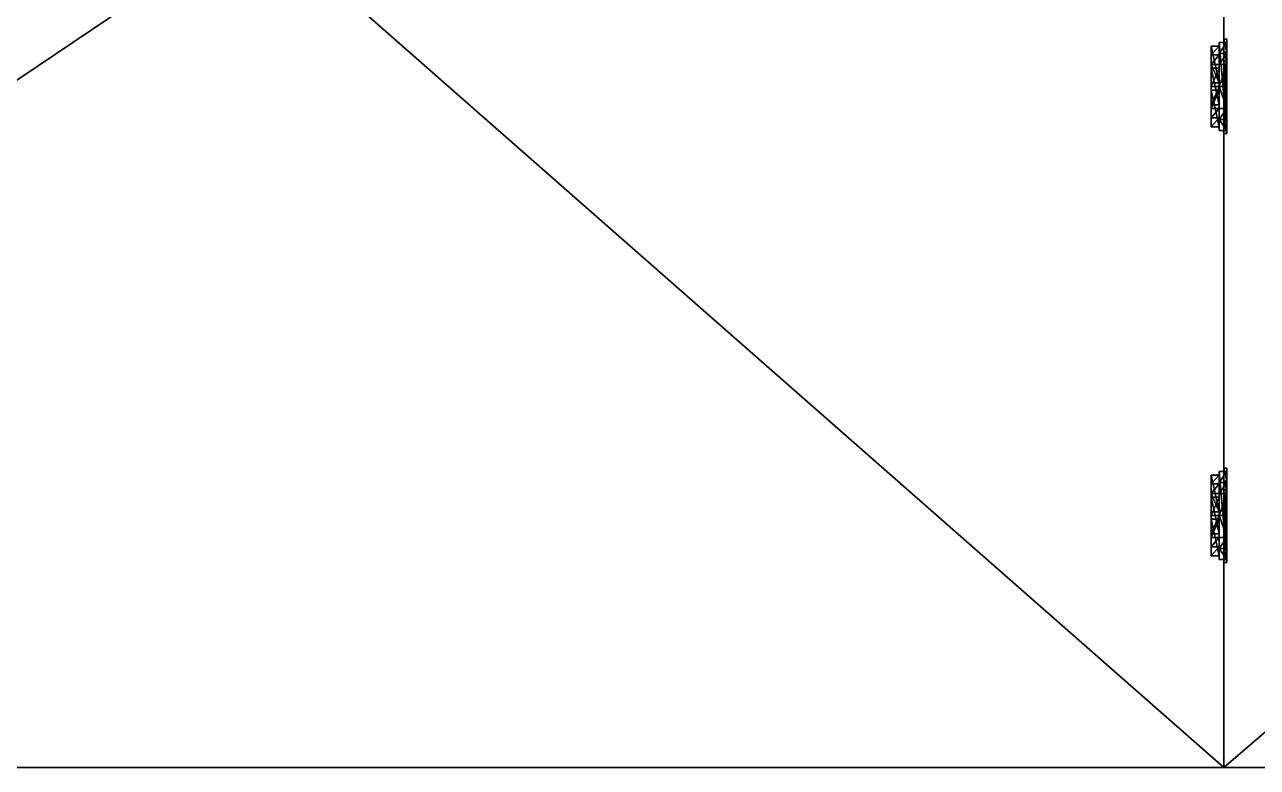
# Model space of a CAD drawing. Header units: metres. Extents: x -124 to 108, y 0 to 201.
# Drawn here: x 27.49 to 36.17, y 0 to 5.23 of the extents above; entities that cross this region are included whole.
import ezdxf

# ---------------------------------------------------------------- set-up
doc = ezdxf.new("R2010")
doc.units = ezdxf.units.M
doc.layers.get('0').update_dxf_attribs({"true_color": 0xff5454})

# ---------------------------------------------------------------- blocks, each defined once
blk = doc.blocks.new('window_i')
for p, q in [((0.3326, 1.5005, 0.0217), (0.1553, 1.3478, 0.0217)), ((0.3326, 1.5005), (0.1553, 1.3478)), ((0.5099, 1.3478, 0.0217), (0.3326, 1.5005, 0.0217)), ((0.5099, 1.3478), (0.3326, 1.5005)), ((0.3326, 1.5005), (0.3326, 1.5005, 0.0217)), ((0.1773, 1.3377, 0.0217), (0.3326, 1.4714, 0.0217)), ((0.1773, 1.3377, -0.0332), (0.3326, 1.4714, -0.0332)), ((0.3326, 1.4364, -0.0881), (0.2038, 1.3256, -0.0881)), ((0.3326, 1.4364, -0.0332), (0.2038, 1.3256, -0.0332)), ((0.3326, 1.4714, 0.0217), (0.4879, 1.3377, 0.0217)), ((0.3326, 1.4714, 0.0217), (0.3326, 1.4714, -0.0332)), ((0.3326, 1.4714, -0.0332), (0.4879, 1.3377, -0.0332)), ((0.4614, 1.3256, -0.0332), (0.3326, 1.4364, -0.0332)), ((0.3326, 1.4364, -0.0332), (0.3326, 1.4364, -0.0881)), ((0.4614, 1.3256, -0.0881), (0.3326, 1.4364, -0.0881)), ((0.1553, 1.3478, 0.0217), (0.1553, 1.1242, 0.0217)), ((0.1553, 1.3478), (0.1553, 1.1242)), ((0.1553, 1.3478), (0.1553, 1.3478, 0.0217)), ((0.1773, 1.3377, 0.0217), (0.1773, 1.1022, 0.0217)), ((0.1773, 1.3377, 0.0217), (0.1773, 1.3377, -0.0332)), ((0.1773, 1.3377, -0.0332), (0.1773, 1.1022, -0.0332)), ((0.2038, 1.3256, -0.0881), (0.2038, 1.1287, -0.0881)), ((0.2038, 1.3256, -0.0332), (0.2038, 1.1287, -0.0332)), ((0.2038, 1.3256, -0.0332), (0.2038, 1.3256, -0.0881)), ((0.4614, 1.3256, -0.0332), (0.4614, 1.3256, -0.0881)), ((0.4614, 1.1287, -0.0332), (0.4614, 1.3256, -0.0332)), ((0.4614, 1.1287, -0.0881), (0.4614, 1.3256, -0.0881)), ((0.4879, 1.1022, 0.0217), (0.4879, 1.3377, 0.0217)), ((0.4879, 1.3377, 0.0217), (0.4879, 1.3377, -0.0332)), ((0.4879, 1.1022, -0.0332), (0.4879, 1.3377, -0.0332)), ((0.5099, 1.1242, 0.0217), (0.5099, 1.3478, 0.0217)), ((0.5099, 1.1242), (0.5099, 1.3478)), ((0.5099, 1.3478), (0.5099, 1.3478, 0.0217)), ((0.2038, 1.1287, -0.0332), (0.4614, 1.1287, -0.0332)), ((0.2038, 1.1287, -0.0881), (0.4614, 1.1287, -0.0881)), ((0.2038, 1.1287, -0.0332), (0.2038, 1.1287, -0.0881)), ((0.4614, 1.1287, -0.0332), (0.4614, 1.1287, -0.0881)), ((0.0905, 1.1242), (0, 1.0337)), ((0.0905, 1.1242, 0.0217), (0, 1.0337, 0.0217)), ((0.0997, 1.1022, 0.0217), (0.022, 1.0246, 0.0217)), ((0.0997, 1.1022, -0.0332), (0.022, 1.0246, -0.0332)), ((0.1106, 1.0757, -0.0881), (0.0485, 1.0136, -0.0881)), ((0.1106, 1.0757, -0.0332), (0.0485, 1.0136, -0.0332)), ((0.0905, 1.1242), (0.0905, 1.1242, 0.0217)), ((0.1553, 1.1242), (0.0905, 1.1242)), ((0.1553, 1.1242, 0.0217), (0.0905, 1.1242, 0.0217)), ((0.1773, 1.1022, 0.0217), (0.0997, 1.1022, 0.0217)), ((0.1773, 1.1022, -0.0332), (0.0997, 1.1022, -0.0332)), ((0.0997, 1.1022, 0.0217), (0.0997, 1.1022, -0.0332)), ((0.1773, 1.0757, -0.0332), (0.1106, 1.0757, -0.0332)), ((0.1106, 1.0757, -0.0332), (0.1106, 1.0757, -0.0881)), ((0.1773, 1.0757, -0.0881), (0.1106, 1.0757, -0.0881)), ((0.1553, 1.1242), (0.1553, 1.1242, 0.0217)), ((0.1773, 1.1022, 0.0217), (0.1773, 1.1022, -0.0332)), ((0.1773, 1.0757, -0.0332), (0.1773, 1.0757, -0.0881)), ((0.3061, 1.0757, -0.0881), (0.1773, 1.0757, -0.0881)), ((0.3061, 1.0757, -0.0332), (0.1773, 1.0757, -0.0332)), ((0.3061, 0.1236, -0.0881), (0.3061, 1.0757, -0.0881)), ((0.3061, 1.0757, -0.0332), (0.3061, 1.0757, -0.0881)), ((0.3061, 0.1236, -0.0332), (0.3061, 1.0757, -0.0332)), ((0.3591, 1.0757, -0.0881), (0.3591, 0.1236, -0.0881)), ((0.3591, 1.0757, -0.0332), (0.3591, 1.0757, -0.0881)), ((0.4879, 1.0757, -0.0881), (0.3591, 1.0757, -0.0881)), ((0.4879, 1.0757, -0.0332), (0.3591, 1.0757, -0.0332)), ((0.5656, 1.1022, 0.0217), (0.4879, 1.1022, 0.0217)), ((0.4879, 1.1022, 0.0217), (0.4879, 1.1022, -0.0332)), ((0.5656, 1.1022, -0.0332), (0.4879, 1.1022, -0.0332)), ((0.5546, 1.0757, -0.0881), (0.4879, 1.0757, -0.0881)), ((0.4879, 1.0757, -0.0332), (0.4879, 1.0757, -0.0881)), ((0.5546, 1.0757, -0.0332), (0.4879, 1.0757, -0.0332)), ((0.5747, 1.1242, 0.0217), (0.5099, 1.1242, 0.0217)), ((0.5099, 1.1242), (0.5099, 1.1242, 0.0217)), ((0.5747, 1.1242), (0.5099, 1.1242)), ((0.6167, 1.0136, -0.0332), (0.5546, 1.0757, -0.0332)), ((0.5546, 1.0757, -0.0332), (0.5546, 1.0757, -0.0881)), ((0.6167, 1.0136, -0.0881), (0.5546, 1.0757, -0.0881)), ((0.5656, 1.1022, 0.0217), (0.6432, 1.0246, 0.0217)), ((0.5656, 1.1022, 0.0217), (0.5656, 1.1022, -0.0332)), ((0.5656, 1.1022, -0.0332), (0.6432, 1.0246, -0.0332)), ((0.6652, 1.0337, 0.0217), (0.5747, 1.1242, 0.0217)), ((0.5747, 1.1242), (0.5747, 1.1242, 0.0217)), ((0.6652, 1.0337), (0.5747, 1.1242)), ((0, 1.0337), (0, 1.0337, 0.0217)), ((0, 1.0337, 0.0217), (0, 0, 0.0217)), ((0, 1.0337), (0, 0)), ((0.022, 1.0246, 0.0217), (0.022, 0.0971, 0.0217)), ((0.022, 1.0246, 0.0217), (0.022, 1.0246, -0.0332)), ((0.022, 1.0246, -0.0332), (0.022, 0.0971, -0.0332)), ((0.0485, 1.0136, -0.0881), (0.0485, 0.1236, -0.0881)), ((0.0485, 1.0136, -0.0332), (0.0485, 1.0136, -0.0881)), ((0.0485, 1.0136, -0.0332), (0.0485, 0.1236, -0.0332)), ((0.6167, 1.0136, -0.0332), (0.6167, 1.0136, -0.0881)), ((0.6167, 0.1236, -0.0332), (0.6167, 1.0136, -0.0332)), ((0.6167, 0.1236, -0.0881), (0.6167, 1.0136, -0.0881)), ((0.6432, 0.0971, 0.0217), (0.6432, 1.0246, 0.0217)), ((0.6432, 1.0246, 0.0217), (0.6432, 1.0246, -0.0332)), ((0.6432, 0.0971, -0.0332), (0.6432, 1.0246, -0.0332)), ((0.6652, 0, 0.0217), (0.6652, 1.0337, 0.0217)), ((0.6652, 0), (0.6652, 1.0337)), ((0.6652, 1.0337), (0.6652, 1.0337, 0.0217)), ((0.022, 0.0971, 0.0217), (0.6432, 0.0971, 0.0217)), ((0.022, 0.0971, 0.0217), (0.022, 0.0971, -0.0332)), ((0.022, 0.0971, -0.0332), (0.6432, 0.0971, -0.0332)), ((0.0485, 0.1236, -0.0881), (0.3061, 0.1236, -0.0881)), ((0.0485, 0.1236, -0.0332), (0.3061, 0.1236, -0.0332)), ((0.0485, 0.1236, -0.0332), (0.0485, 0.1236, -0.0881)), ((0.3061, 0.1236, -0.0332), (0.3061, 0.1236, -0.0881)), ((0.3591, 0.1236, -0.0332), (0.3591, 0.1236, -0.0881)), ((0.3591, 0.1236, -0.0881), (0.6167, 0.1236, -0.0881)), ((0.3591, 0.1236, -0.0332), (0.6167, 0.1236, -0.0332)), ((0.6167, 0.1236, -0.0332), (0.6167, 0.1236, -0.0881)), ((0.6432, 0.0971, 0.0217), (0.6432, 0.0971, -0.0332)), ((0, 0, 0.0217), (0.6652, 0, 0.0217)), ((0, 0), (0, 0, 0.0217)), ((0, 0), (0.6652, 0)), ((0.6652, 0), (0.6652, 0, 0.0217))]:
    blk.add_line(p, q)
at = {"color": 29, "true_color": 0x423123}
blk.add_line((0.3591, 1.0757, -0.0332), (0.3591, 0.1236, -0.0332), dxfattribs=at)
at = {"color": 45, "true_color": 0xaa8f5f}
mesh = blk.add_polyface(dxfattribs=at)
corners = [(0, 0, 0.0217), (0.022, 0.0971, 0.0217), (0, 1.0337, 0.0217), (0.6652, 0, 0.0217), (0.6432, 0.0971, 0.0217), (0.6432, 1.0246, 0.0217), (0.4879, 1.1022, 0.0217), (0.5099, 1.1242, 0.0217), (0.4879, 1.3377, 0.0217), (0.5656, 1.1022, 0.0217), (0.5747, 1.1242, 0.0217), (0.6652, 1.0337, 0.0217), (0.022, 1.0246, 0.0217), (0.0905, 1.1242, 0.0217), (0.0997, 1.1022, 0.0217), (0.1553, 1.1242, 0.0217), (0.1773, 1.1022, 0.0217), (0.1553, 1.3478, 0.0217), (0.1773, 1.3377, 0.0217), (0.3326, 1.5005, 0.0217), (0.3326, 1.4714, 0.0217), (0.5099, 1.3478, 0.0217)]
mesh.append_faces([[corners[k] for k in face] for face in [(0, 1, 2), (1, 3, 4), (4, 3, 5), (6, 7, 8), (7, 9, 10), (10, 5, 11), (11, 5, 3), (2, 12, 13), (12, 2, 1), (13, 14, 15), (15, 16, 17), (17, 18, 19), (19, 8, 21), (21, 8, 7)]], dxfattribs={"vtx0": -1, "vtx1": -1, "color": 45})
mesh.append_faces([[corners[k] for k in face] for face in [(1, 0, 3), (7, 6, 9), (10, 9, 5), (13, 12, 14), (15, 14, 16), (17, 16, 18), (19, 18, 20), (19, 20, 8)]], dxfattribs={"vtx0": -1, "vtx2": -1, "color": 45})
mesh = blk.add_polyface(dxfattribs=at)
corners = [(0.1553, 1.3478, 0.0217), (0.3326, 1.5005), (0.1553, 1.3478), (0.3326, 1.5005, 0.0217)]
mesh.append_faces([[corners[k] for k in face] for face in [(0, 1, 2), (1, 0, 3)]], dxfattribs={"vtx0": -1, "color": 45})
mesh = blk.add_polyface(dxfattribs=at)
corners = [(0.3326, 1.5005, 0.0217), (0.5099, 1.3478), (0.3326, 1.5005), (0.5099, 1.3478, 0.0217)]
mesh.append_faces([[corners[k] for k in face] for face in [(0, 1, 2), (1, 0, 3)]], dxfattribs={"vtx0": -1, "color": 45})
at = {"color": 29, "true_color": 0x423123}
mesh = blk.add_polyface(dxfattribs=at)
corners = [(0.0485, 1.0136, -0.0332), (0.0997, 1.1022, -0.0332), (0.022, 1.0246, -0.0332), (0.1106, 1.0757, -0.0332), (0.1773, 1.1022, -0.0332), (0.1773, 1.0757, -0.0332), (0.3061, 1.0757, -0.0332), (0.2038, 1.1287, -0.0332), (0.1773, 1.3377, -0.0332), (0.4614, 1.1287, -0.0332), (0.3591, 1.0757, -0.0332), (0.3591, 0.1236, -0.0332), (0.4879, 1.0757, -0.0332), (0.4614, 1.3256, -0.0332), (0.022, 0.0971, -0.0332), (0.0485, 0.1236, -0.0332), (0.6432, 0.0971, -0.0332), (0.3061, 0.1236, -0.0332), (0.6167, 0.1236, -0.0332), (0.6167, 1.0136, -0.0332), (0.5546, 1.0757, -0.0332), (0.4879, 1.1022, -0.0332), (0.5656, 1.1022, -0.0332), (0.6432, 1.0246, -0.0332), (0.2038, 1.3256, -0.0332), (0.3326, 1.4714, -0.0332), (0.3326, 1.4364, -0.0332), (0.4879, 1.3377, -0.0332)]
mesh.append_faces([[corners[k] for k in face] for face in [(1, 3, 4), (4, 7, 8), (7, 6, 9), (10, 6, 11), (9, 12, 13), (14, 15, 2), (15, 16, 17), (17, 11, 6), (11, 16, 18), (18, 16, 19), (20, 21, 12), (21, 20, 22), (22, 19, 23), (23, 19, 16), (8, 24, 25), (24, 8, 7), (25, 13, 27), (27, 12, 21)]], dxfattribs={"vtx0": -1, "vtx1": -1, "color": 29})
mesh.append_faces([[corners[k] for k in face] for face in [(4, 6, 7), (9, 6, 10), (17, 16, 11), (27, 13, 12)]], dxfattribs={"vtx0": -1, "vtx1": -1, "vtx2": -1, "color": 29})
mesh.append_faces([[corners[k] for k in face] for face in [(0, 1, 2), (1, 0, 3), (4, 3, 5), (4, 5, 6), (9, 10, 12), (15, 14, 16), (2, 15, 0), (22, 20, 19), (25, 24, 26), (25, 26, 13)]], dxfattribs={"vtx0": -1, "vtx2": -1, "color": 29})
at = {"color": 45, "true_color": 0xaa8f5f}
mesh = blk.add_polyface(dxfattribs=at)
corners = [(0.3326, 1.4714, -0.0332), (0.1773, 1.3377, 0.0217), (0.1773, 1.3377, -0.0332), (0.3326, 1.4714, 0.0217)]
mesh.append_faces([[corners[k] for k in face] for face in [(0, 1, 2), (1, 0, 3)]], dxfattribs={"vtx0": -1, "color": 45})
at = {"color": 28, "true_color": 0x130f0a}
mesh = blk.add_polyface(dxfattribs=at)
corners = [(0.4614, 1.1287, -0.0881), (0.2038, 1.3256, -0.0881), (0.2038, 1.1287, -0.0881), (0.3326, 1.4364, -0.0881), (0.4614, 1.3256, -0.0881)]
mesh.append_faces([[corners[k] for k in face] for face in [(0, 1, 2), (3, 0, 4)]], dxfattribs={"vtx0": -1, "color": 28})
mesh.append_faces([[corners[k] for k in face] for face in [(1, 0, 3)]], dxfattribs={"vtx0": -1, "vtx1": -1, "color": 28})
at = {"color": 29, "true_color": 0x423123}
mesh = blk.add_polyface(dxfattribs=at)
corners = [(0.3326, 1.4364, -0.0332), (0.2038, 1.3256, -0.0881), (0.3326, 1.4364, -0.0881), (0.2038, 1.3256, -0.0332)]
mesh.append_faces([[corners[k] for k in face] for face in [(0, 1, 2), (1, 0, 3)]], dxfattribs={"vtx0": -1, "color": 29})
at = {"color": 45, "true_color": 0xaa8f5f}
mesh = blk.add_polyface(dxfattribs=at)
corners = [(0.4879, 1.3377, 0.0217), (0.3326, 1.4714, -0.0332), (0.4879, 1.3377, -0.0332), (0.3326, 1.4714, 0.0217)]
mesh.append_faces([[corners[k] for k in face] for face in [(0, 1, 2), (1, 0, 3)]], dxfattribs={"vtx0": -1, "color": 45})
at = {"color": 29, "true_color": 0x423123}
mesh = blk.add_polyface(dxfattribs=at)
corners = [(0.4614, 1.3256, -0.0332), (0.3326, 1.4364, -0.0881), (0.4614, 1.3256, -0.0881), (0.3326, 1.4364, -0.0332)]
mesh.append_faces([[corners[k] for k in face] for face in [(0, 1, 2), (1, 0, 3)]], dxfattribs={"vtx0": -1, "color": 29})
at = {"color": 45, "true_color": 0xaa8f5f}
mesh = blk.add_polyface(dxfattribs=at)
corners = [(0.1553, 1.3478, 0.0217), (0.1553, 1.1242), (0.1553, 1.1242, 0.0217), (0.1553, 1.3478)]
mesh.append_faces([[corners[k] for k in face] for face in [(0, 1, 2), (1, 0, 3)]], dxfattribs={"vtx0": -1, "color": 45})
mesh = blk.add_polyface(dxfattribs=at)
corners = [(0.1773, 1.3377, -0.0332), (0.1773, 1.1022, 0.0217), (0.1773, 1.1022, -0.0332), (0.1773, 1.3377, 0.0217)]
mesh.append_faces([[corners[k] for k in face] for face in [(0, 1, 2), (1, 0, 3)]], dxfattribs={"vtx0": -1, "color": 45})
at = {"color": 29, "true_color": 0x423123}
mesh = blk.add_polyface(dxfattribs=at)
corners = [(0.2038, 1.3256, -0.0881), (0.2038, 1.1287, -0.0332), (0.2038, 1.1287, -0.0881), (0.2038, 1.3256, -0.0332)]
mesh.append_faces([[corners[k] for k in face] for face in [(0, 1, 2), (1, 0, 3)]], dxfattribs={"vtx0": -1, "color": 29})
mesh = blk.add_polyface(dxfattribs=at)
corners = [(0.4614, 1.3256, -0.0332), (0.4614, 1.1287, -0.0881), (0.4614, 1.1287, -0.0332), (0.4614, 1.3256, -0.0881)]
mesh.append_faces([[corners[k] for k in face] for face in [(0, 1, 2), (1, 0, 3)]], dxfattribs={"vtx0": -1, "color": 29})
at = {"color": 45, "true_color": 0xaa8f5f}
mesh = blk.add_polyface(dxfattribs=at)
corners = [(0.4879, 1.3377, 0.0217), (0.4879, 1.1022, -0.0332), (0.4879, 1.1022, 0.0217), (0.4879, 1.3377, -0.0332)]
mesh.append_faces([[corners[k] for k in face] for face in [(0, 1, 2), (1, 0, 3)]], dxfattribs={"vtx0": -1, "color": 45})
mesh = blk.add_polyface(dxfattribs=at)
corners = [(0.5099, 1.3478), (0.5099, 1.1242, 0.0217), (0.5099, 1.1242), (0.5099, 1.3478, 0.0217)]
mesh.append_faces([[corners[k] for k in face] for face in [(0, 1, 2), (1, 0, 3)]], dxfattribs={"vtx0": -1, "color": 45})
at = {"color": 29, "true_color": 0x423123}
mesh = blk.add_polyface(dxfattribs=at)
corners = [(0.2038, 1.1287, -0.0332), (0.4614, 1.1287, -0.0881), (0.2038, 1.1287, -0.0881), (0.4614, 1.1287, -0.0332)]
mesh.append_faces([[corners[k] for k in face] for face in [(0, 1, 2), (1, 0, 3)]], dxfattribs={"vtx0": -1, "color": 29})
at = {"color": 45, "true_color": 0xaa8f5f}
mesh = blk.add_polyface(dxfattribs=at)
corners = [(0, 1.0337, 0.0217), (0.0905, 1.1242), (0, 1.0337), (0.0905, 1.1242, 0.0217)]
mesh.append_faces([[corners[k] for k in face] for face in [(0, 1, 2), (1, 0, 3)]], dxfattribs={"vtx0": -1, "color": 45})
mesh = blk.add_polyface(dxfattribs=at)
corners = [(0.0997, 1.1022, -0.0332), (0.022, 1.0246, 0.0217), (0.022, 1.0246, -0.0332), (0.0997, 1.1022, 0.0217)]
mesh.append_faces([[corners[k] for k in face] for face in [(0, 1, 2), (1, 0, 3)]], dxfattribs={"vtx0": -1, "color": 45})
at = {"color": 28, "true_color": 0x130f0a}
mesh = blk.add_polyface(dxfattribs=at)
corners = [(0.3061, 0.1236, -0.0881), (0.0485, 1.0136, -0.0881), (0.0485, 0.1236, -0.0881), (0.1106, 1.0757, -0.0881), (0.1773, 1.0757, -0.0881), (0.3061, 1.0757, -0.0881)]
mesh.append_faces([[corners[k] for k in face] for face in [(0, 1, 2), (4, 0, 5)]], dxfattribs={"vtx0": -1, "color": 28})
mesh.append_faces([[corners[k] for k in face] for face in [(1, 0, 3), (3, 0, 4)]], dxfattribs={"vtx0": -1, "vtx1": -1, "color": 28})
at = {"color": 29, "true_color": 0x423123}
mesh = blk.add_polyface(dxfattribs=at)
corners = [(0.1106, 1.0757, -0.0332), (0.0485, 1.0136, -0.0881), (0.1106, 1.0757, -0.0881), (0.0485, 1.0136, -0.0332)]
mesh.append_faces([[corners[k] for k in face] for face in [(0, 1, 2), (1, 0, 3)]], dxfattribs={"vtx0": -1, "color": 29})
at = {"color": 45, "true_color": 0xaa8f5f}
mesh = blk.add_polyface(dxfattribs=at)
corners = [(0.0905, 1.1242, 0.0217), (0.1553, 1.1242), (0.0905, 1.1242), (0.1553, 1.1242, 0.0217)]
mesh.append_faces([[corners[k] for k in face] for face in [(0, 1, 2), (1, 0, 3)]], dxfattribs={"vtx0": -1, "color": 45})
mesh = blk.add_polyface(dxfattribs=at)
corners = [(0.1773, 1.1022, 0.0217), (0.0997, 1.1022, -0.0332), (0.1773, 1.1022, -0.0332), (0.0997, 1.1022, 0.0217)]
mesh.append_faces([[corners[k] for k in face] for face in [(0, 1, 2), (1, 0, 3)]], dxfattribs={"vtx0": -1, "color": 45})
at = {"color": 29, "true_color": 0x423123}
mesh = blk.add_polyface(dxfattribs=at)
corners = [(0.1773, 1.0757, -0.0332), (0.1106, 1.0757, -0.0881), (0.1773, 1.0757, -0.0881), (0.1106, 1.0757, -0.0332)]
mesh.append_faces([[corners[k] for k in face] for face in [(0, 1, 2), (1, 0, 3)]], dxfattribs={"vtx0": -1, "color": 29})
mesh = blk.add_polyface(dxfattribs=at)
corners = [(0.3061, 1.0757, -0.0332), (0.1773, 1.0757, -0.0881), (0.3061, 1.0757, -0.0881), (0.1773, 1.0757, -0.0332)]
mesh.append_faces([[corners[k] for k in face] for face in [(0, 1, 2), (1, 0, 3)]], dxfattribs={"vtx0": -1, "color": 29})
mesh = blk.add_polyface(dxfattribs=at)
corners = [(0.3061, 1.0757, -0.0332), (0.3061, 0.1236, -0.0881), (0.3061, 0.1236, -0.0332), (0.3061, 1.0757, -0.0881)]
mesh.append_faces([[corners[k] for k in face] for face in [(0, 1, 2), (1, 0, 3)]], dxfattribs={"vtx0": -1, "color": 29})
mesh = blk.add_polyface(dxfattribs=at)
corners = [(0.3591, 1.0757, -0.0881), (0.3591, 0.1236, -0.0332), (0.3591, 0.1236, -0.0881), (0.3591, 1.0757, -0.0332)]
mesh.append_faces([[corners[k] for k in face] for face in [(0, 1, 2), (1, 0, 3)]], dxfattribs={"vtx0": -1, "color": 29})
at = {"color": 28, "true_color": 0x130f0a}
mesh = blk.add_polyface(dxfattribs=at)
corners = [(0.6167, 0.1236, -0.0881), (0.3591, 1.0757, -0.0881), (0.3591, 0.1236, -0.0881), (0.4879, 1.0757, -0.0881), (0.5546, 1.0757, -0.0881), (0.6167, 1.0136, -0.0881)]
mesh.append_faces([[corners[k] for k in face] for face in [(0, 1, 2), (4, 0, 5)]], dxfattribs={"vtx0": -1, "color": 28})
mesh.append_faces([[corners[k] for k in face] for face in [(1, 0, 3), (3, 0, 4)]], dxfattribs={"vtx0": -1, "vtx1": -1, "color": 28})
at = {"color": 29, "true_color": 0x423123}
mesh = blk.add_polyface(dxfattribs=at)
corners = [(0.4879, 1.0757, -0.0881), (0.3591, 1.0757, -0.0332), (0.3591, 1.0757, -0.0881), (0.4879, 1.0757, -0.0332)]
mesh.append_faces([[corners[k] for k in face] for face in [(0, 1, 2), (1, 0, 3)]], dxfattribs={"vtx0": -1, "color": 29})
at = {"color": 45, "true_color": 0xaa8f5f}
mesh = blk.add_polyface(dxfattribs=at)
corners = [(0.5656, 1.1022, 0.0217), (0.4879, 1.1022, -0.0332), (0.5656, 1.1022, -0.0332), (0.4879, 1.1022, 0.0217)]
mesh.append_faces([[corners[k] for k in face] for face in [(0, 1, 2), (1, 0, 3)]], dxfattribs={"vtx0": -1, "color": 45})
at = {"color": 29, "true_color": 0x423123}
mesh = blk.add_polyface(dxfattribs=at)
corners = [(0.5546, 1.0757, -0.0332), (0.4879, 1.0757, -0.0881), (0.5546, 1.0757, -0.0881), (0.4879, 1.0757, -0.0332)]
mesh.append_faces([[corners[k] for k in face] for face in [(0, 1, 2), (1, 0, 3)]], dxfattribs={"vtx0": -1, "color": 29})
at = {"color": 45, "true_color": 0xaa8f5f}
mesh = blk.add_polyface(dxfattribs=at)
corners = [(0.5099, 1.1242, 0.0217), (0.5747, 1.1242), (0.5099, 1.1242), (0.5747, 1.1242, 0.0217)]
mesh.append_faces([[corners[k] for k in face] for face in [(0, 1, 2), (1, 0, 3)]], dxfattribs={"vtx0": -1, "color": 45})
at = {"color": 29, "true_color": 0x423123}
mesh = blk.add_polyface(dxfattribs=at)
corners = [(0.6167, 1.0136, -0.0332), (0.5546, 1.0757, -0.0881), (0.6167, 1.0136, -0.0881), (0.5546, 1.0757, -0.0332)]
mesh.append_faces([[corners[k] for k in face] for face in [(0, 1, 2), (1, 0, 3)]], dxfattribs={"vtx0": -1, "color": 29})
at = {"color": 45, "true_color": 0xaa8f5f}
mesh = blk.add_polyface(dxfattribs=at)
corners = [(0.6432, 1.0246, 0.0217), (0.5656, 1.1022, -0.0332), (0.6432, 1.0246, -0.0332), (0.5656, 1.1022, 0.0217)]
mesh.append_faces([[corners[k] for k in face] for face in [(0, 1, 2), (1, 0, 3)]], dxfattribs={"vtx0": -1, "color": 45})
mesh = blk.add_polyface(dxfattribs=at)
corners = [(0.5747, 1.1242, 0.0217), (0.6652, 1.0337), (0.5747, 1.1242), (0.6652, 1.0337, 0.0217)]
mesh.append_faces([[corners[k] for k in face] for face in [(0, 1, 2), (1, 0, 3)]], dxfattribs={"vtx0": -1, "color": 45})
mesh = blk.add_polyface(dxfattribs=at)
corners = [(0, 1.0337, 0.0217), (0, 0), (0, 0, 0.0217), (0, 1.0337)]
mesh.append_faces([[corners[k] for k in face] for face in [(0, 1, 2), (1, 0, 3)]], dxfattribs={"vtx0": -1, "color": 45})
mesh = blk.add_polyface(dxfattribs=at)
corners = [(0.022, 1.0246, -0.0332), (0.022, 0.0971, 0.0217), (0.022, 0.0971, -0.0332), (0.022, 1.0246, 0.0217)]
mesh.append_faces([[corners[k] for k in face] for face in [(0, 1, 2), (1, 0, 3)]], dxfattribs={"vtx0": -1, "color": 45})
at = {"color": 29, "true_color": 0x423123}
mesh = blk.add_polyface(dxfattribs=at)
corners = [(0.0485, 1.0136, -0.0881), (0.0485, 0.1236, -0.0332), (0.0485, 0.1236, -0.0881), (0.0485, 1.0136, -0.0332)]
mesh.append_faces([[corners[k] for k in face] for face in [(0, 1, 2), (1, 0, 3)]], dxfattribs={"vtx0": -1, "color": 29})
mesh = blk.add_polyface(dxfattribs=at)
corners = [(0.6167, 1.0136, -0.0332), (0.6167, 0.1236, -0.0881), (0.6167, 0.1236, -0.0332), (0.6167, 1.0136, -0.0881)]
mesh.append_faces([[corners[k] for k in face] for face in [(0, 1, 2), (1, 0, 3)]], dxfattribs={"vtx0": -1, "color": 29})
at = {"color": 45, "true_color": 0xaa8f5f}
mesh = blk.add_polyface(dxfattribs=at)
corners = [(0.6432, 1.0246, 0.0217), (0.6432, 0.0971, -0.0332), (0.6432, 0.0971, 0.0217), (0.6432, 1.0246, -0.0332)]
mesh.append_faces([[corners[k] for k in face] for face in [(0, 1, 2), (1, 0, 3)]], dxfattribs={"vtx0": -1, "color": 45})
mesh = blk.add_polyface(dxfattribs=at)
corners = [(0.6652, 1.0337), (0.6652, 0, 0.0217), (0.6652, 0), (0.6652, 1.0337, 0.0217)]
mesh.append_faces([[corners[k] for k in face] for face in [(0, 1, 2), (1, 0, 3)]], dxfattribs={"vtx0": -1, "color": 45})
mesh = blk.add_polyface(dxfattribs=at)
corners = [(0.022, 0.0971, 0.0217), (0.6432, 0.0971, -0.0332), (0.022, 0.0971, -0.0332), (0.6432, 0.0971, 0.0217)]
mesh.append_faces([[corners[k] for k in face] for face in [(0, 1, 2), (1, 0, 3)]], dxfattribs={"vtx0": -1, "color": 45})
at = {"color": 29, "true_color": 0x423123}
mesh = blk.add_polyface(dxfattribs=at)
corners = [(0.0485, 0.1236, -0.0332), (0.3061, 0.1236, -0.0881), (0.0485, 0.1236, -0.0881), (0.3061, 0.1236, -0.0332)]
mesh.append_faces([[corners[k] for k in face] for face in [(0, 1, 2), (1, 0, 3)]], dxfattribs={"vtx0": -1, "color": 29})
mesh = blk.add_polyface(dxfattribs=at)
corners = [(0.3591, 0.1236, -0.0332), (0.6167, 0.1236, -0.0881), (0.3591, 0.1236, -0.0881), (0.6167, 0.1236, -0.0332)]
mesh.append_faces([[corners[k] for k in face] for face in [(0, 1, 2), (1, 0, 3)]], dxfattribs={"vtx0": -1, "color": 29})
at = {"color": 45, "true_color": 0xaa8f5f}
mesh = blk.add_polyface(dxfattribs=at)
corners = [(0.6652, 0, 0.0217), (0, 0), (0.6652, 0), (0, 0, 0.0217)]
mesh.append_faces([[corners[k] for k in face] for face in [(0, 1, 2), (1, 0, 3)]], dxfattribs={"vtx0": -1, "color": 45})
blk = doc.blocks.new('Component_1')
for p, q in [((35.9315, 0, 11.13), (35.9315, 5.9828, 11.13)), ((35.9315, 0, 21.6551), (35.9315, 5.9828, 21.6551)), ((20.2343, 0, 21.6551), (35.9315, 0, 21.6551)), ((35.9315, 0, 11.13), (45.6603, 0, 11.13)), ((35.9315, 0, 11.13), (35.9315, 0, 21.6551))]:
    blk.add_line(p, q)
at = {"extrusion": (1, 0, 0)}
for p in [(4.4652, 17.8132, 35.9315), (1.4425, 13.3198, 35.9315)]:
    blk.add_blockref('window_i', p, dxfattribs=at)
mesh = blk.add_polyface()
corners = [(29.1243, 12.8996, 21.6551), (20.2343, 0, 21.6551), (20.2343, 12.8996, 21.6551), (29.1243, 5.9828, 21.6551), (35.9315, 0, 21.6551), (35.9315, 5.9828, 21.6551)]
mesh.append_faces([[corners[k] for k in face] for face in [(0, 1, 2), (4, 3, 5)]], dxfattribs={"vtx0": -1})
mesh.append_faces([[corners[k] for k in face] for face in [(1, 3, 4)]], dxfattribs={"vtx0": -1, "vtx1": -1})
mesh.append_faces([[corners[k] for k in face] for face in [(1, 0, 3)]], dxfattribs={"vtx0": -1, "vtx2": -1})
mesh = blk.add_polyface()
corners = [(45.6603, 8.345, 11.13), (35.9315, 5.9828, 11.13), (35.9315, 8.345, 11.13), (35.9315, 0, 11.13), (45.6603, 0, 11.13), (45.6603, 6.186, 11.13)]
mesh.append_faces([[corners[k] for k in face] for face in [(0, 1, 2), (4, 0, 5)]], dxfattribs={"vtx0": -1})
mesh.append_faces([[corners[k] for k in face] for face in [(1, 0, 3), (3, 0, 4)]], dxfattribs={"vtx0": -1, "vtx1": -1})
mesh = blk.add_polyface()
corners = [(35.9315, 0, 21.6551), (35.9315, 1.4425, 14.3535), (35.9315, 0, 11.13), (35.9315, 1.5978, 14.6676), (35.9315, 5.9828, 21.6551), (35.9315, 1.5331, 14.444), (35.9315, 1.7752, 14.8202), (35.9315, 1.9525, 14.6676), (35.9315, 1.9525, 14.444), (35.9315, 2.0172, 14.444), (35.9315, 4.6205, 19.161), (35.9315, 2.1078, 14.3535), (35.9315, 4.4652, 18.8469), (35.9315, 2.1078, 13.3198), (35.9315, 4.5557, 18.9375), (35.9315, 4.7978, 19.3137), (35.9315, 4.9751, 19.161), (35.9315, 4.9751, 18.9375), (35.9315, 5.0399, 18.9375), (35.9315, 5.1304, 18.8469), (35.9315, 5.1304, 17.8132), (35.9315, 1.4425, 13.3198), (35.9315, 5.9828, 11.13), (35.9315, 4.4652, 17.8132), (35.9315, 4.6205, 18.9375), (35.9315, 1.5978, 14.444)]
mesh.append_faces([[corners[k] for k in face] for face in [(0, 1, 2), (1, 3, 5), (3, 4, 6), (6, 4, 7), (7, 4, 8), (8, 4, 9), (9, 10, 11), (11, 12, 13), (12, 10, 14), (10, 4, 15), (15, 4, 16), (16, 4, 17), (17, 4, 18), (18, 4, 19), (19, 4, 20), (2, 21, 22), (21, 2, 1), (23, 13, 12), (22, 20, 4)]], dxfattribs={"vtx0": -1, "vtx1": -1})
mesh.append_faces([[corners[k] for k in face] for face in [(1, 0, 3), (9, 4, 10), (11, 10, 12), (22, 13, 23)]], dxfattribs={"vtx0": -1, "vtx1": -1, "vtx2": -1})
mesh.append_faces([[corners[k] for k in face] for face in [(3, 0, 4), (22, 21, 13), (22, 23, 20)]], dxfattribs={"vtx0": -1, "vtx2": -1})
mesh.append_faces([[corners[k] for k in face] for face in [(24, 14, 10), (25, 5, 3)]], dxfattribs={"vtx1": -1})

msp = doc.modelspace()

# ---------------------------------------------------------------- block references
msp.add_blockref('Component_1', (0, 0))

doc.saveas('drawing.dxf')
